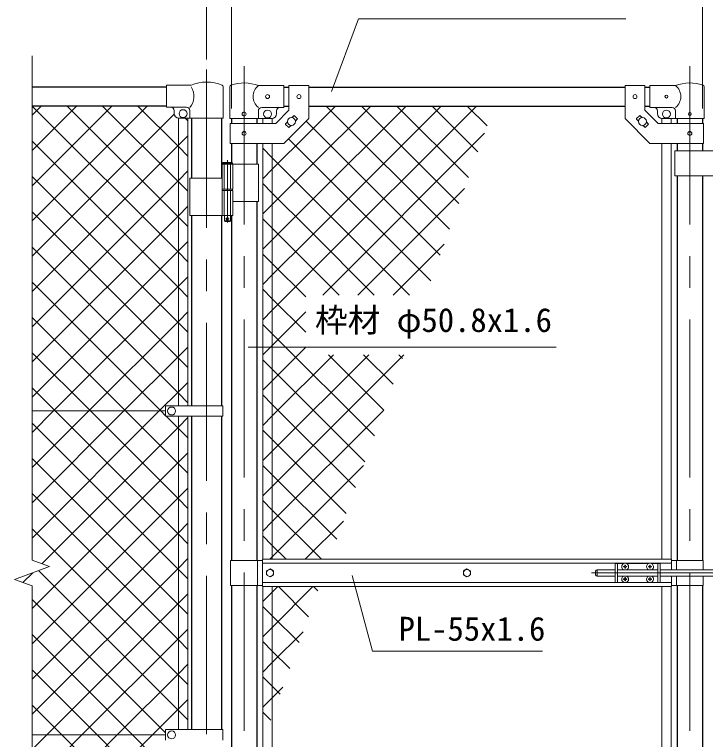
# Model space of a CAD drawing. Units: millimetres, scale not verified. Extents: x -4200 to 4200, y -2970 to 2970.
# Drawn here: x -143 to 1243, y 152 to 1607 of the extents above; entities that cross this region are included whole.
import ezdxf
from ezdxf.enums import TextEntityAlignment as Align

# ---------------------------------------------------------------- set-up
doc = ezdxf.new("R2010")
doc.units = ezdxf.units.MM
doc.header["$LTSCALE"] = 10
doc.linetypes.add('DASHED', pattern=[7.5, 6, -1.5])
doc.linetypes.add('USER1', pattern=[50.8, 31.75, -6.35, 6.35, -6.35])
for name, color, linetype, lineweight in [('0-1_D-STR-TXT', 7, 'Continuous', 13), ('0-2_D-BMK', 2, 'USER1', 13), ('0-3_D-STR1', 1, 'Continuous', 25), ('0-4_D-STR3', 3, 'Continuous', 13), ('0-8_D-STR-DIM', 7, 'Continuous', 13), ('0-B_D-STR2', 7, 'Continuous', 13)]:
    doc.layers.add(name, color=color, linetype=linetype, lineweight=lineweight)
doc.styles.add('ＭＳ ゴシック', font='')
doc.styles.get('ＭＳ ゴシック').set_extended_font_data('MS Gothic')

msp = doc.modelspace()

# ---------------------------------------------------------------- linework, layer by layer
at = {"layer": '0-1_D-STR-TXT'}
for points in [[(1083.32, 1598.46), (547.12, 1598.46), (492.56, 1452.8)], [(943.38, 939.34), (522.55, 939.34), (325.4, 939.34)], [(916.13, 329.11), (574.85, 329.11), (534.34, 481.26)]]:
    msp.add_lwpolyline(points, dxfattribs=at)
at = {"layer": '0-2_D-BMK'}
for p, q in [((317.39, 1503.1), (317.39, -535.29)), ((1211.59, 1503.1), (1211.59, -535.29)), ((241.99, 1496.61), (241.99, -849.21)), ((283.83, 1314.79), (283.83, 1189.9)), ((287.46, 1196.87), (280.21, 1196.87)), ((1014.52, 486.37), (1638.97, 486.37))]:
    msp.add_line(p, q, dxfattribs=at)
at = {"layer": '0-3_D-STR1'}
for p, q in [((161.99, 1461.37), (-108.01, 1461.37)), ((397.39, 1461.37), (407.39, 1461.37)), ((447.39, 1461.37), (1081.59, 1461.37)), ((1121.59, 1461.37), (1131.59, 1461.37)), ((161.99, 1423.37), (-108.01, 1423.37)), ((397.39, 1423.37), (407.39, 1423.37)), ((447.39, 1423.37), (1081.59, 1423.37)), ((1121.59, 1423.37), (1131.59, 1423.37)), ((211.74, 1399.07), (211.74, 1278.87)), ((272.24, 1399.07), (272.24, 1278.87)), ((291.99, 1398.37), (291.99, 1388.32)), ((342.79, 1398.37), (342.79, 1388.32)), ((1186.19, 1398.37), (1186.19, 1388.32)), ((1236.99, 1398.37), (1236.99, 1388.32)), ((291.99, 1348.32), (291.99, 1309.87)), ((342.79, 1348.32), (342.79, 1306.87)), ((1186.19, 1348.32), (1186.19, 1333.32)), ((1236.99, 1348.32), (1236.99, 1333.32)), ((1186.19, 1283.32), (1186.19, 511.37)), ((1236.99, 1283.32), (1236.99, 511.37)), ((342.79, 1231.87), (342.79, 511.37)), ((211.74, 1203.87), (211.74, 821.87)), ((272.24, 1203.87), (272.24, 821.87)), ((291.99, 1203.87), (291.99, 511.37)), ((211.74, 800.87), (211.74, 171.87)), ((272.24, 800.87), (272.24, 171.87)), ((291.99, 461.37), (291.99, -256.13)), ((342.79, 461.37), (342.79, -259.13)), ((1186.19, 461.37), (1186.19, -222.63)), ((1236.99, 461.37), (1236.99, -222.63))]:
    msp.add_line(p, q, dxfattribs=at)
at = {"layer": '0-4_D-STR3'}
for p, q in [((161.99, 1421.07), (161.99, 1465.07)), ((210.86, 1465.07), (161.99, 1465.07)), ((275.39, 1461.92), (275.39, 1399.07)), ((288.84, 1398.37), (288.84, 1462.06)), ((397.39, 1464.37), (345.94, 1464.37)), ((397.39, 1464.37), (397.39, 1420.37)), ((407.39, 1464.57), (407.39, 1414.89)), ((407.39, 1464.57), (447.39, 1464.57)), ((447.39, 1464.57), (447.39, 1398.32)), ((1081.59, 1464.57), (1081.59, 1398.32)), ((1121.59, 1464.57), (1081.59, 1464.57)), ((1121.59, 1464.57), (1121.59, 1414.89)), ((1131.59, 1464.37), (1183.04, 1464.37)), ((1131.59, 1464.37), (1131.59, 1420.37)), ((1240.14, 1398.37), (1240.14, 1462.06)), ((201.59, 1421.07), (161.99, 1421.07)), ((176.99, 1409.07), (176.99, 1414.07)), ((208.59, 1414.07), (208.59, 1399.07)), ((345.94, 1398.37), (345.94, 1413.37)), ((397.39, 1420.37), (352.94, 1420.37)), ((380.82, 1388.32), (407.39, 1414.89)), ((382.39, 1413.37), (382.39, 1408.37)), ((1148.16, 1388.32), (1121.59, 1414.89)), ((1131.59, 1420.37), (1176.04, 1420.37)), ((1146.59, 1413.37), (1146.59, 1408.37)), ((1183.04, 1398.37), (1183.04, 1413.37)), ((185.49, 1399.07), (185.49, 821.87)), ((275.39, 1399.07), (186.99, 1399.07)), ((204.49, 1399.07), (204.49, 821.87)), ((288.84, 1398.37), (345.94, 1398.37)), ((345.94, 1398.37), (372.39, 1398.37)), ((354.89, 1398.37), (354.89, 1388.32)), ((373.89, 1398.37), (373.89, 1388.32)), ((413.27, 1400.27), (416.99, 1403.98)), ((418.4, 1403.98), (424.06, 1398.33)), ((420.34, 1393.2), (424.06, 1396.91)), ((1110.58, 1403.98), (1104.92, 1398.33)), ((1108.64, 1393.2), (1104.92, 1396.91)), ((1115.71, 1400.27), (1111.99, 1403.98)), ((1155.09, 1398.37), (1155.09, 1388.32)), ((1183.04, 1398.37), (1156.59, 1398.37)), ((1174.09, 1398.37), (1174.09, 1388.32)), ((1240.14, 1398.37), (1183.04, 1398.37)), ((289.69, 1388.32), (380.82, 1388.32)), ((289.69, 1388.32), (289.69, 1348.32)), ((400.72, 1387.72), (404.44, 1391.44)), ((400.72, 1386.31), (406.38, 1380.65)), ((407.79, 1380.65), (411.51, 1384.37)), ((1121.19, 1380.65), (1117.47, 1384.37)), ((1128.26, 1386.31), (1122.6, 1380.65)), ((1128.26, 1387.72), (1124.54, 1391.44)), ((1239.29, 1388.32), (1148.16, 1388.32)), ((1239.29, 1388.32), (1239.29, 1348.32)), ((354.89, 1348.32), (354.89, 513.87)), ((373.89, 1348.32), (373.89, 513.87)), ((1155.09, 1348.32), (1155.09, 513.87)), ((1174.09, 1348.32), (1174.09, 513.87)), ((1301.39, 1333.32), (1181.39, 1333.32)), ((1181.39, 1333.32), (1181.39, 1283.32)), ((273.83, 1308.87), (274.83, 1309.87)), ((292.83, 1309.87), (274.83, 1309.87)), ((273.03, 1306.87), (273.03, 1256.87)), ((345.94, 1306.87), (273.03, 1306.87)), ((273.83, 1308.87), (273.83, 1306.87)), ((273.83, 1308.87), (293.83, 1308.87)), ((294.63, 1306.87), (294.63, 1256.87)), ((345.94, 1306.87), (345.94, 1231.87)), ((1301.39, 1283.32), (1181.39, 1283.32)), ((273.03, 1278.87), (208.69, 1278.87)), ((208.69, 1278.87), (208.69, 1203.87)), ((294.63, 1256.87), (273.03, 1256.87)), ((294.63, 1253.87), (273.03, 1253.87)), ((273.03, 1253.87), (273.03, 1203.87)), ((273.33, 1256.87), (273.33, 1253.87)), ((294.33, 1253.87), (273.33, 1253.87)), ((294.33, 1256.87), (294.33, 1253.87)), ((294.63, 1253.87), (294.63, 1203.87)), ((345.94, 1231.87), (294.74, 1231.87)), ((294.63, 1203.87), (208.69, 1203.87)), ((289.83, 1203.87), (289.83, 1192.87)), ((278.83, 1191.87), (277.83, 1192.87)), ((288.83, 1191.87), (278.83, 1191.87)), ((288.83, 1191.87), (289.83, 1192.87)), ((159.99, 821.87), (159.99, 800.87)), ((274.79, 821.87), (159.99, 821.87)), ((274.79, 821.87), (274.79, 800.87)), ((-108.01, 811.37), (159.99, 811.37)), ((274.79, 800.87), (159.99, 800.87)), ((185.49, 800.87), (185.49, 171.87)), ((204.49, 800.87), (204.49, 171.87)), ((290.39, 511.37), (290.39, 461.37)), ((290.39, 511.37), (354.49, 511.37)), ((344.39, 511.37), (344.39, 461.37)), ((1174.49, 513.87), (354.49, 513.87)), ((354.49, 458.87), (354.49, 513.87)), ((1174.49, 492.87), (1174.49, 513.87)), ((1238.59, 511.37), (1174.49, 511.37)), ((1184.59, 511.37), (1184.59, 492.87)), ((1238.59, 511.37), (1238.59, 492.87)), ((1174.49, 505.87), (354.49, 505.87)), ((1061.84, 505.37), (1061.84, 467.37)), ((1079.24, 505.37), (1061.84, 505.37)), ((1066.34, 505.37), (1066.34, 467.37)), ((1078.69, 498.47), (1078.69, 498.87)), ((1079.99, 498.45), (1078.69, 498.47)), ((1081.45, 502.02), (1081.42, 500.72)), ((1081.45, 495.72), (1081.42, 497.01)), ((1082.24, 502.02), (1081.45, 502.02)), ((1082.24, 495.72), (1081.45, 495.72)), ((1082.24, 502.02), (1082.26, 500.72)), ((1082.24, 495.72), (1082.26, 497.01)), ((1083.69, 499.28), (1084.99, 499.26)), ((1129.24, 505.37), (1084.44, 505.37)), ((1084.99, 499.26), (1084.99, 498.87)), ((1129.99, 499.28), (1128.69, 499.26)), ((1128.69, 499.26), (1128.69, 498.87)), ((1131.45, 502.02), (1131.42, 500.72)), ((1131.45, 495.72), (1131.42, 497.01)), ((1132.24, 502.02), (1131.45, 502.02)), ((1132.24, 495.72), (1131.45, 495.72)), ((1132.24, 502.02), (1132.26, 500.72)), ((1132.24, 495.72), (1132.26, 497.01)), ((1133.69, 498.45), (1134.99, 498.47)), ((1151.84, 505.37), (1134.44, 505.37)), ((1134.99, 498.47), (1134.99, 498.87)), ((1147.34, 505.37), (1147.34, 467.37)), ((1151.84, 505.37), (1151.84, 467.37)), ((1022.64, 489.87), (1022.64, 482.87)), ((1037.09, 492.87), (1025.64, 492.87)), ((1025.64, 492.87), (1025.64, 479.87)), ((1036.94, 492.87), (1061.84, 492.87)), ((1066.34, 492.87), (1147.34, 492.87)), ((1151.84, 492.87), (1332.64, 492.87)), ((1174.49, 466.87), (354.49, 466.87)), ((1037.09, 479.87), (1025.64, 479.87)), ((1036.94, 479.87), (1061.84, 479.87)), ((1079.24, 467.37), (1061.84, 467.37)), ((1066.34, 479.87), (1147.34, 479.87)), ((1078.69, 473.47), (1078.69, 473.87)), ((1079.99, 473.45), (1078.69, 473.47)), ((1081.45, 477.02), (1081.42, 475.72)), ((1081.45, 470.72), (1081.42, 472.01)), ((1082.24, 477.02), (1081.45, 477.02)), ((1082.24, 470.72), (1081.45, 470.72)), ((1082.24, 477.02), (1082.26, 475.72)), ((1082.24, 470.72), (1082.26, 472.01)), ((1083.69, 474.28), (1084.99, 474.26)), ((1083.69, 473.45), (1084.99, 473.47)), ((1129.24, 467.37), (1084.44, 467.37)), ((1084.99, 474.26), (1084.99, 473.87)), ((1084.99, 473.47), (1084.99, 473.87)), ((1129.99, 474.28), (1128.69, 474.26)), ((1128.69, 474.26), (1128.69, 473.87)), ((1131.45, 477.02), (1131.42, 475.72)), ((1131.45, 470.72), (1131.42, 472.01)), ((1132.24, 477.02), (1131.45, 477.02)), ((1132.24, 470.72), (1131.45, 470.72)), ((1132.24, 477.02), (1132.26, 475.72)), ((1132.24, 470.72), (1132.26, 472.01)), ((1133.69, 474.28), (1134.99, 474.26)), ((1133.69, 473.45), (1134.99, 473.47)), ((1151.84, 467.37), (1134.44, 467.37)), ((1134.99, 474.26), (1134.99, 473.87)), ((1134.99, 473.47), (1134.99, 473.87)), ((1151.84, 479.87), (1332.64, 479.87)), ((1174.49, 458.87), (1174.49, 479.87)), ((1184.59, 479.87), (1184.59, 461.37)), ((1238.59, 479.87), (1238.59, 461.37)), ((290.39, 461.37), (354.49, 461.37)), ((1174.49, 458.87), (354.49, 458.87)), ((354.89, 458.87), (354.89, -375.58)), ((373.89, 458.87), (373.89, -375.58)), ((1155.09, 458.87), (1155.09, -222.63)), ((1174.09, 458.87), (1174.09, -222.63)), ((1238.59, 461.37), (1174.49, 461.37)), ((-108.01, 161.37), (159.99, 161.37)), ((159.99, 171.87), (159.99, 150.87)), ((274.79, 171.87), (159.99, 171.87)), ((274.79, 171.87), (274.79, 150.87))]:
    msp.add_line(p, q, dxfattribs=at)
at = {"layer": '0-4_D-STR3', "linetype": 'DASHED'}
for p, q in [((277.53, 1306.87), (277.53, 1256.87)), ((290.13, 1306.87), (290.13, 1256.87)), ((277.53, 1253.87), (277.53, 1203.87)), ((290.13, 1253.87), (290.13, 1203.87))]:
    msp.add_line(p, q, dxfattribs=at)
at = {"layer": '0-4_D-STR3'}
for points in [[(289.69, 1348.32), (397.39, 1348.32), (447.39, 1398.32)], [(1239.29, 1348.32), (1131.59, 1348.32), (1081.59, 1398.32)], [(292.83, 1309.87), (293.83, 1308.87), (293.83, 1306.87)], [(277.83, 1203.87), (277.83, 1192.87), (289.83, 1192.87)], [(1079.99, 499.28), (1078.69, 499.26), (1078.69, 498.87)], [(1083.69, 498.45), (1084.99, 498.47), (1084.99, 498.87)], [(1129.99, 498.45), (1128.69, 498.47), (1128.69, 498.87)], [(1133.69, 499.28), (1134.99, 499.26), (1134.99, 498.87)], [(1079.99, 474.28), (1078.69, 474.26), (1078.69, 473.87)], [(1129.99, 473.45), (1128.69, 473.47), (1128.69, 473.87)]]:
    msp.add_lwpolyline(points, dxfattribs=at)
for points in [[(369.49, 494.47), (376.51, 490.42), (376.51, 482.32), (369.49, 478.27), (362.48, 482.32), (362.48, 490.42)], [(764.49, 494.47), (771.51, 490.42), (771.51, 482.32), (764.49, 478.27), (757.48, 482.32), (757.48, 490.42)]]:
    msp.add_lwpolyline(points, close=True, dxfattribs=at)
for centre, radius in [((364.39, 1442.37), 4), ((427.39, 1442.32), 4), ((1101.59, 1442.32), 4), ((1164.59, 1442.37), 3), ((194.99, 1408.07), 8), ((317.39, 1407.37), 4), ((364.39, 1407.37), 8), ((1164.59, 1407.37), 8), ((412.39, 1392.32), 8), ((1116.59, 1392.32), 8), ((1211.59, 1407.37), 3), ((317.39, 1368.32), 4), ((1211.59, 1368.32), 4), ((283.83, 1196.87), 2.5), ((171.99, 811.37), 8), ((369.49, 486.37), 7.03), ((764.49, 486.37), 7.03), ((171.99, 161.37), 8)]:
    msp.add_circle(centre, radius, dxfattribs=at)
for centre, radius, start, end in [((241.99, 1391.37), 80, 66.89371, 112.90125), ((317.39, 1389.64), 80, 69.0916, 109.22051), ((1211.59, 1389.64), 80, 70.77949, 110.9084), ((183.46, 1443.12), 33.4, 317.7041, 33.64086), ((272.09, 1461.92), 3.3, 0, 66.89371), ((292.14, 1462.06), 3.3, 109.22051, 180), ((364.14, 1442.37), 28.55, 129.59418, 230.40582), ((1164.84, 1442.37), 28.55, 309.59418, 50.40582), ((1236.84, 1462.06), 3.3, 0, 70.77949), ((169.99, 1414.07), 7, 0, 90), ((201.59, 1414.07), 7, 0, 90), ((352.94, 1413.37), 7, 90, 180), ((389.39, 1413.37), 7, 90, 180), ((1139.59, 1413.37), 7, 0, 90), ((1176.04, 1413.37), 7, 0, 90), ((186.99, 1409.07), 10, 180, 270), ((372.39, 1408.37), 10, 270, 0), ((417.69, 1403.28), 1, 45, 135), ((423.35, 1397.62), 1, 315, 45), ((1105.63, 1397.62), 1, 135, 225), ((1111.29, 1403.28), 1, 45, 135), ((1156.59, 1408.37), 10, 180, 270), ((401.43, 1387.01), 1, 135, 225), ((1127.55, 1387.01), 1, 315, 45), ((407.09, 1381.36), 1, 225, 315), ((1121.89, 1381.36), 1, 225, 315), ((1081.84, 498.87), 7, 0, 180), ((1081.84, 498.87), 7, 180, 238.99728), ((1079.94, 500.77), 1.49, 270, 0), ((1079.94, 496.96), 1.49, 0, 90), ((1083.75, 500.77), 1.49, 180, 270), ((1083.75, 496.96), 1.49, 90, 180), ((1081.84, 498.87), 7, 301.00272, 0), ((1131.84, 498.87), 7, 0, 180), ((1131.84, 498.87), 7, 180, 238.99728), ((1129.94, 500.77), 1.49, 270, 0), ((1129.94, 496.96), 1.49, 0, 90), ((1133.75, 500.77), 1.49, 180, 270), ((1133.75, 496.96), 1.49, 90, 180), ((1131.84, 498.87), 7, 301.00272, 0), ((1025.64, 489.87), 3, 90, 180), ((1025.64, 482.87), 3, 180, 270), ((1081.84, 473.87), 7, 121.00272, 180), ((1081.84, 473.87), 7, 180, 0), ((1079.94, 475.77), 1.49, 270, 0), ((1079.94, 471.96), 1.49, 0, 90), ((1083.75, 475.77), 1.49, 180, 270), ((1083.75, 471.96), 1.49, 90, 180), ((1081.84, 473.87), 7, 0, 58.99728), ((1131.84, 473.87), 7, 121.00272, 180), ((1131.84, 473.87), 7, 180, 0), ((1129.94, 475.77), 1.49, 270, 0), ((1129.94, 471.96), 1.49, 0, 90), ((1133.75, 475.77), 1.49, 180, 270), ((1133.75, 471.96), 1.49, 90, 180), ((1131.84, 473.87), 7, 0, 58.99728)]:
    msp.add_arc(centre, radius, start, end, dxfattribs=at)
at = {"layer": '0-8_D-STR-DIM'}
for p, q in [((241.99, 1516.61), (241.99, 1851.37)), ((291.99, 1418.37), (291.99, 1731.37)), ((1236.99, 1418.37), (1236.99, 1731.37)), ((1236.99, 1418.37), (1236.99, 1731.37)), ((-108.01, 512.02), (-108.01, 1524.37)), ((-72.77, 499.19), (-108.01, 512.02)), ((-143.25, 473.54), (-72.77, 499.19)), ((-108.01, 460.72), (-143.25, 473.54)), ((-108.01, -631.63), (-108.01, 460.72))]:
    msp.add_line(p, q, dxfattribs=at)
at = {"layer": '0-B_D-STR2'}
for p, q in [((-108.01, 1404.83), (-89.48, 1423.37)), ((-108.01, 1334.12), (-18.76, 1423.37)), ((-108.01, 1263.41), (51.95, 1423.37)), ((-108.01, 1192.7), (122.66, 1423.37)), ((185.49, 1129.79), (-108.01, 1423.29)), ((185.49, 1200.5), (-37.38, 1423.37)), ((185.49, 1271.21), (33.34, 1423.37)), ((185.49, 1341.92), (104.05, 1423.37)), ((447.39, 1369.93), (500.83, 1423.37)), ((447.39, 1299.22), (571.54, 1423.37)), ((447.39, 1228.51), (642.25, 1423.37)), ((447.39, 1157.8), (712.96, 1423.37)), ((447.39, 1087.09), (783.67, 1423.37)), ((729.6, 1175.99), (482.22, 1423.37)), ((748.46, 1227.83), (552.93, 1423.37)), ((767.33, 1279.67), (623.64, 1423.37)), ((786.2, 1331.52), (694.35, 1423.37)), ((805.07, 1383.36), (765.06, 1423.37)), ((-108.01, 1121.99), (177.18, 1407.18)), ((204.49, 1393.63), (199.06, 1399.07)), ((447.39, 1387.48), (441.97, 1392.9)), ((710.73, 1124.15), (447.39, 1387.48)), ((373.89, 1296.43), (447.39, 1369.93)), ((475.14, 1044.12), (799.75, 1368.73)), ((185.49, 1344.78), (204.49, 1363.78)), ((447.39, 1316.77), (406.62, 1357.55)), ((185.49, 1059.08), (-108.01, 1352.58)), ((-108.01, 1051.28), (185.49, 1344.78)), ((204.49, 1322.92), (185.49, 1341.92)), ((354.89, 1348.14), (355.07, 1348.32)), ((373.89, 1319.56), (354.89, 1338.56)), ((447.39, 1246.06), (373.89, 1319.56)), ((691.86, 1072.31), (447.39, 1316.77)), ((354.89, 1277.43), (373.89, 1296.43)), ((373.89, 1225.72), (447.39, 1299.22)), ((185.49, 988.37), (-108.01, 1281.87)), ((185.49, 1274.07), (204.49, 1293.07)), ((-108.01, 980.57), (185.49, 1274.07)), ((204.49, 1252.21), (185.49, 1271.21)), ((373.89, 1248.85), (354.89, 1267.85)), ((545.85, 1044.12), (759.28, 1257.56)), ((447.39, 1175.35), (373.89, 1248.85)), ((649.33, 1044.12), (447.39, 1246.06)), ((185.49, 1203.36), (204.49, 1222.36)), ((354.89, 1206.72), (373.89, 1225.72)), ((373.89, 1155.01), (447.39, 1228.51)), ((185.49, 917.66), (-108.01, 1211.16)), ((-108.01, 909.86), (185.49, 1203.36)), ((204.49, 1181.5), (185.49, 1200.5)), ((578.62, 1044.12), (447.39, 1175.35)), ((185.49, 1132.65), (204.49, 1151.65)), ((354.89, 1136.01), (373.89, 1155.01)), ((373.89, 1084.3), (447.39, 1157.8)), ((185.49, 846.95), (-108.01, 1140.45)), ((616.56, 1044.12), (718.82, 1146.38)), ((-108.01, 839.15), (185.49, 1132.65)), ((204.49, 1110.79), (185.49, 1129.79)), ((373.89, 1107.43), (354.89, 1126.43)), ((441.09, 1040.23), (373.89, 1107.43)), ((185.49, 1061.94), (204.49, 1080.94)), ((354.89, 1065.3), (373.89, 1084.3)), ((373.89, 1013.59), (447.39, 1087.09)), ((-65.08, 811.37), (185.49, 1061.94)), ((204.49, 1040.08), (185.49, 1059.08)), ((373.89, 1036.72), (354.89, 1055.72)), ((441.09, 969.52), (373.89, 1036.72)), ((185.49, 991.23), (204.49, 1010.23)), ((354.89, 994.59), (373.89, 1013.59)), ((373.89, 942.88), (441.09, 1010.08)), ((79.65, 811.37), (-108.01, 999.03)), ((5.63, 811.37), (185.49, 991.23)), ((204.49, 969.37), (185.49, 988.37)), ((373.89, 966.01), (354.89, 985.01)), ((578.64, 761.26), (373.89, 966.01)), ((185.49, 920.52), (204.49, 939.52)), ((354.89, 923.88), (373.89, 942.88)), ((373.89, 872.16), (441.09, 939.37)), ((8.94, 811.37), (-108.01, 928.32)), ((76.34, 811.37), (185.49, 920.52)), ((204.49, 898.66), (185.49, 917.66)), ((373.89, 660.03), (637.89, 924.03)), ((597.51, 813.1), (486.49, 924.12)), ((616.38, 864.94), (557.2, 924.12)), ((635.25, 916.78), (627.91, 924.12)), ((373.89, 895.3), (354.89, 914.3)), ((559.78, 709.41), (373.89, 895.3)), ((185.49, 849.81), (204.49, 868.81)), ((354.89, 853.16), (373.89, 872.16)), ((-61.77, 811.37), (-108.01, 857.6)), ((147.05, 811.37), (185.49, 849.81)), ((204.49, 827.95), (185.49, 846.95)), ((373.89, 824.59), (354.89, 843.59)), ((540.91, 657.57), (373.89, 824.59)), ((-108.01, 768.44), (-65.08, 811.37)), ((-108.01, 697.73), (5.63, 811.37)), ((-108.01, 627.02), (76.34, 811.37)), ((-108.01, 556.31), (147.05, 811.37)), ((185.49, 564.1), (-61.77, 811.37)), ((185.49, 634.82), (8.94, 811.37)), ((185.49, 705.53), (79.65, 811.37)), ((373.89, 589.32), (597.42, 812.86)), ((185.49, 493.39), (-108.01, 786.89)), ((373.89, 753.88), (354.89, 772.88)), ((522.04, 605.73), (373.89, 753.88)), ((185.49, 422.68), (-108.01, 716.18)), ((185.49, 708.38), (204.49, 727.38)), ((-108.01, 414.88), (185.49, 708.38)), ((204.49, 686.53), (185.49, 705.53)), ((373.89, 683.17), (354.89, 702.17)), ((503.17, 553.89), (373.89, 683.17)), ((185.49, 637.67), (204.49, 656.67)), ((354.89, 641.03), (373.89, 660.03)), ((185.49, 351.97), (-108.01, 645.47)), ((-108.01, 344.17), (185.49, 637.67)), ((204.49, 615.82), (185.49, 634.82)), ((185.49, 566.96), (204.49, 585.96)), ((354.89, 570.32), (373.89, 589.32)), ((439.86, 513.87), (516.5, 590.51)), ((185.49, 281.26), (-108.01, 574.76)), ((-108.01, 273.46), (185.49, 566.96)), ((204.49, 545.1), (185.49, 564.1)), ((185.49, 496.25), (204.49, 515.25)), ((-108.01, 202.75), (185.49, 496.25)), ((-126.25, 467.35), (-106.79, 486.81)), ((204.49, 474.39), (185.49, 493.39)), ((446.56, 398.36), (386.06, 458.87)), ((465.43, 450.21), (456.77, 458.87)), ((185.49, 425.54), (204.49, 444.54)), ((159.99, 165.34), (-108.01, 433.34)), ((-78.68, 161.37), (185.49, 425.54)), ((204.49, 403.68), (185.49, 422.68)), ((373.89, 400.32), (354.89, 419.32)), ((427.69, 346.52), (373.89, 400.32)), ((185.49, 354.83), (204.49, 373.83)), ((373.89, 306.48), (435.57, 368.15)), ((93.25, 161.37), (-108.01, 362.63)), ((-7.97, 161.37), (185.49, 354.83)), ((204.49, 332.97), (185.49, 351.97)), ((373.89, 329.61), (354.89, 348.61)), ((408.82, 294.68), (373.89, 329.61)), ((354.89, 287.48), (373.89, 306.48)), ((22.54, 161.37), (-108.01, 291.92)), ((185.49, 284.12), (204.49, 303.12)), ((62.74, 161.37), (185.49, 284.12)), ((204.49, 262.26), (185.49, 281.26)), ((373.89, 258.9), (354.89, 277.9)), ((389.96, 242.84), (373.89, 258.9)), ((373.89, 235.77), (395.1, 256.98)), ((354.89, 216.77), (373.89, 235.77)), ((-48.17, 161.37), (-108.01, 221.21)), ((185.49, 213.41), (204.49, 232.41)), ((133.45, 161.37), (185.49, 213.41)), ((371.09, 191), (354.89, 207.19)), ((-108.01, 132.04), (-78.68, 161.37)), ((-108.01, 61.33), (-7.97, 161.37)), ((-108.01, -9.38), (62.74, 161.37)), ((-108.01, -80.09), (133.45, 161.37)), ((185.49, -72.29), (-48.17, 161.37)), ((185.49, -1.58), (22.54, 161.37)), ((185.49, 69.13), (93.25, 161.37))]:
    msp.add_line(p, q, dxfattribs=at)
for points in [[(507.91, 1044.12), (447.39, 1104.64), (373.89, 1178.14), (354.89, 1197.14)], [(159.99, 801.74), (150.36, 811.37), (-108.01, 1069.74)], [(354.89, 782.45), (373.89, 801.45), (496.56, 924.12)], [(354.89, 711.74), (373.89, 730.74), (567.27, 924.12)], [(204.49, 757.24), (185.49, 776.24), (160.86, 800.87)], [(-88.64, 504.97), (185.49, 779.1), (204.49, 798.1)], [(369.15, 513.87), (373.89, 518.61), (556.96, 701.68)], [(472.48, 513.87), (373.89, 612.46), (354.89, 631.46)], [(401.77, 513.87), (373.89, 541.75), (354.89, 560.75)], [(204.49, 191.55), (185.49, 210.55), (-95.04, 491.09)], [(354.89, 428.9), (373.89, 447.9), (384.86, 458.87)], [(354.89, 358.19), (373.89, 377.19), (455.57, 458.87)]]:
    msp.add_lwpolyline(points, dxfattribs=at)

# ---------------------------------------------------------------- texts
at = {"layer": '0-1_D-STR-TXT', "style": 'ＭＳ ゴシック'}
for s, p in [('枠材 φ50.8x1.6', (459.62, 955.48)), ('PL-55x1.6', (627.3, 335.86))]:
    msp.add_text(s, height=48.09, dxfattribs=at).set_placement(p, align=Align.BOTTOM_LEFT)

doc.saveas('drawing.dxf')
